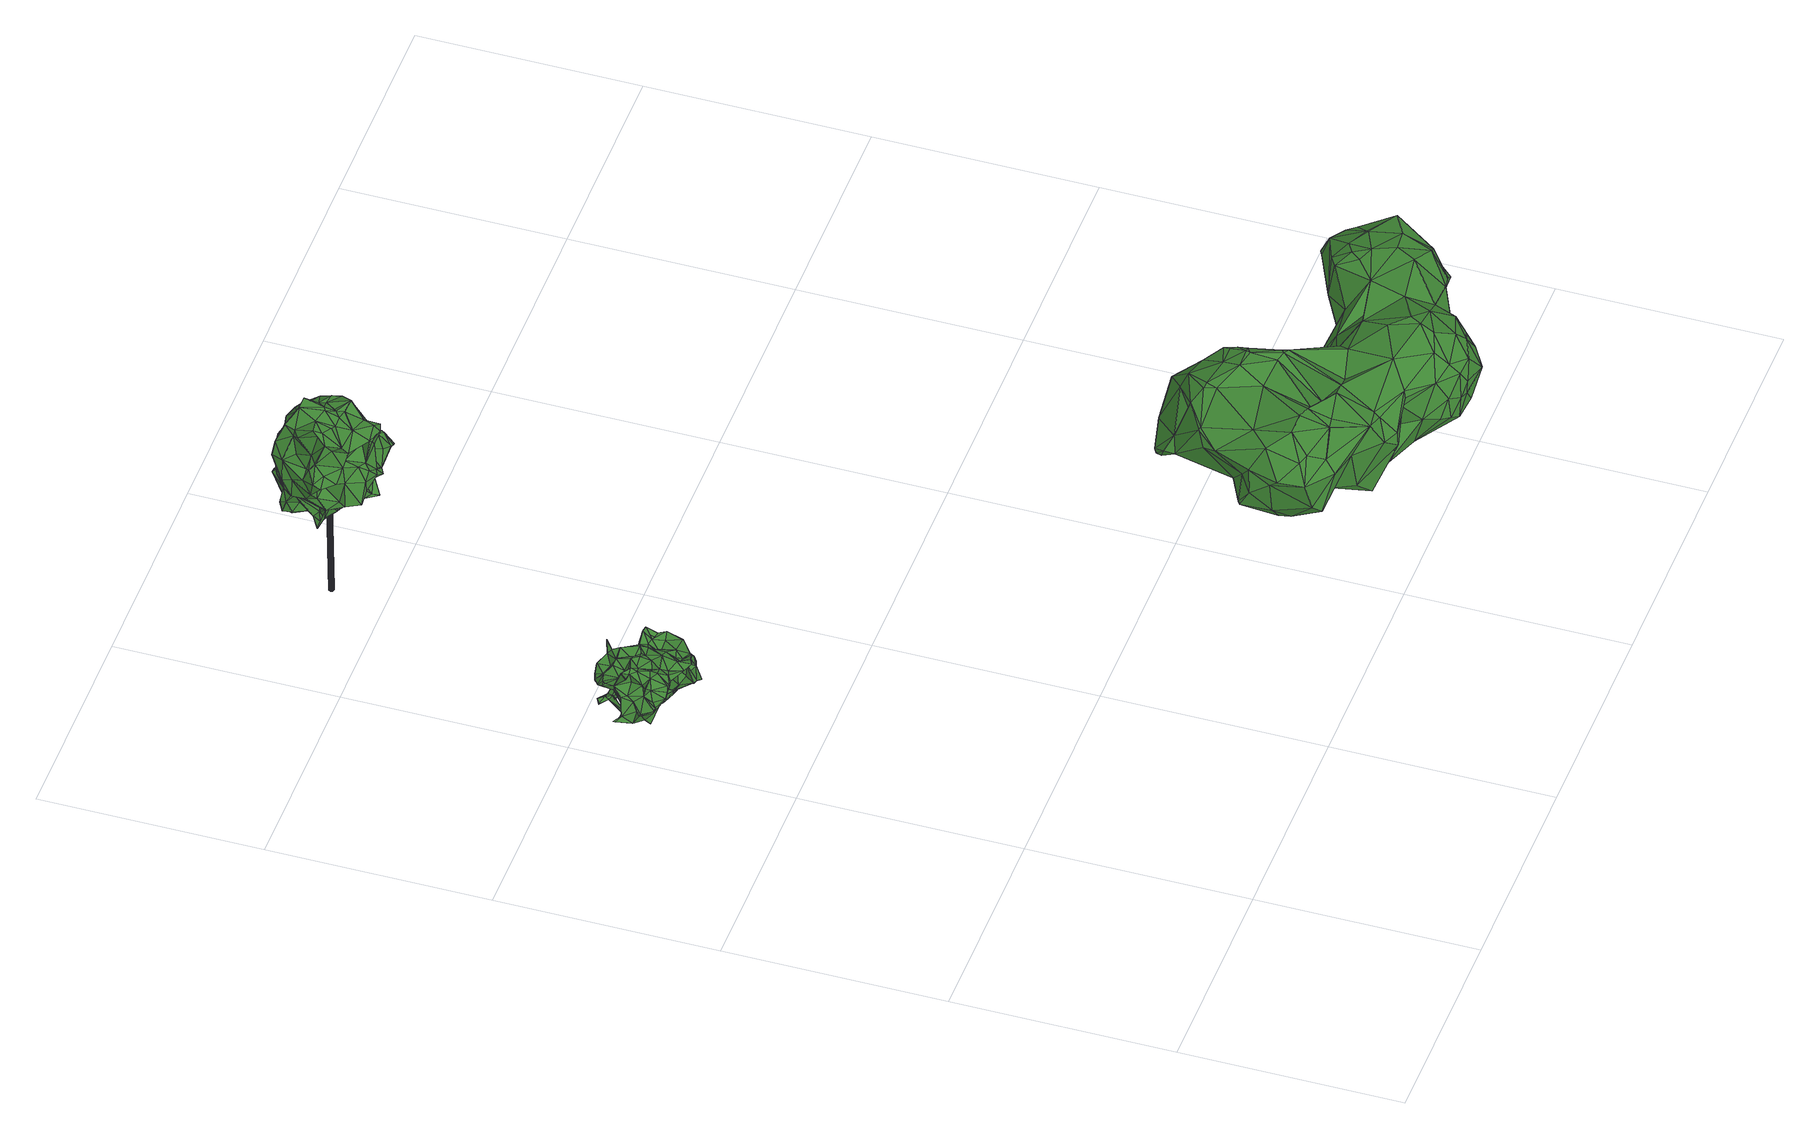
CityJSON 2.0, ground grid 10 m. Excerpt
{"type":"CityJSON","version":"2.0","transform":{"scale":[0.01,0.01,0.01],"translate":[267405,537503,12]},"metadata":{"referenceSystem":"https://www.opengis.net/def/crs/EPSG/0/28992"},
"CityObjects":{
"tree1":{"type":"SolitaryVegetationObject","attributes":{"gtid":656,"crown_width_m":4.32,"crown_median_z":15.31,"crown_r50_m":0.218,"crown_porosity":0.936,"trunk_H_m":2.18,"trunk_DBH_m":0.0862,"trunk_radius_m":0.0431,"trunk_base_height_m":13.13,"original_gtid":"658"},"geometry":[{"type":"Solid","lod":"3","boundaries":[[[[0,1,2]],[[3,4,5]],[[6,7,8]],[[9,10,11]],[[12,13,14]],[[15,13,12]],[[16,17,18]],[[19,20,21]],[[6,8,22]],[[23,24,25]],[[26,24,23]],[[27,28,29]],[[30,31,32]],[[33,31,30]],[[34,35,36]],[[37,38,39]],[[40,41,42]],[[14,43,44]],[[14,44,45]],[[46,47,48]],[[31,33,49]],[[20,50,21]],[[51,52,53]],[[54,55,32]],[[25,56,57]],[[58,59,60]],[[58,60,61]],[[62,63,64]],[[63,65,64]],[[66,67,68]],[[69,11,70]],[[27,6,22]],[[71,72,73]],[[74,75,76]],[[48,77,78]],[[79,20,19]],[[48,47,80]],[[81,82,83]],[[62,64,57]],[[77,80,84]],[[85,86,87]],[[88,89,90]],[[42,91,92]],[[93,94,95]],[[1,96,97]],[[98,48,99]],[[33,100,101]],[[102,103,104]],[[8,7,39]],[[105,106,107]],[[108,106,105]],[[109,79,110]],[[109,110,111]],[[40,112,41]],[[113,114,94]],[[113,115,114]],[[100,116,117]],[[118,119,120]],[[77,84,121]],[[121,84,122]],[[123,27,29]],[[123,6,27]],[[108,124,125]],[[12,126,127]],[[128,99,48]],[[129,130,15]],[[20,79,131]],[[20,131,50]],[[132,133,66]],[[134,135,136]],[[137,92,138]],[[139,140,141]],[[142,141,140]],[[112,143,67]],[[144,145,88]],[[146,147,148]],[[84,149,122]],[[150,3,151]],[[122,152,121]],[[128,153,154]],[[155,156,95]],[[111,19,157]],[[158,159,160]],[[161,162,163]],[[164,165,166]],[[167,28,109]],[[168,169,170]],[[170,169,171]],[[42,172,40]],[[92,172,42]],[[59,112,67]],[[111,173,174]],[[175,141,142]],[[175,142,125]],[[176,86,177]],[[176,152,86]],[[125,140,158]],[[128,78,121]],[[178,179,180]],[[107,181,182]],[[139,158,140]],[[182,183,107]],[[31,49,174]],[[184,104,185]],[[52,15,186]],[[187,188,159]],[[189,147,146]],[[115,190,191]],[[86,152,192]],[[193,194,87]],[[149,84,80]],[[195,178,180]],[[37,177,85]],[[196,135,197]],[[196,198,135]],[[191,199,115]],[[16,18,200]],[[16,200,30]],[[201,97,96]],[[17,202,203]],[[8,204,205]],[[6,123,7]],[[10,70,11]],[[195,206,207]],[[112,208,143]],[[103,209,1]],[[210,104,56]],[[121,78,77]],[[0,104,1]],[[211,105,50]],[[144,212,143]],[[181,107,106]],[[42,83,91]],[[213,91,83]],[[139,141,175]],[[88,202,214]],[[196,165,215]],[[114,199,71]],[[71,73,114]],[[216,217,189]],[[167,128,152]],[[121,152,128]],[[156,51,218]],[[69,218,51]],[[98,219,220]],[[100,117,98]],[[176,177,152]],[[127,64,221]],[[55,16,32]],[[37,204,38]],[[222,187,223]],[[108,125,160]],[[198,215,224]],[[225,127,221]],[[65,63,221]],[[201,226,97]],[[85,194,204]],[[133,59,67]],[[133,67,66]],[[196,227,165]],[[228,229,230]],[[228,184,229]],[[135,108,197]],[[213,218,69]],[[231,232,233]],[[0,185,104]],[[234,212,144]],[[93,113,94]],[[220,101,98]],[[100,98,101]],[[71,191,162]],[[235,236,227]],[[235,227,237]],[[30,32,16]],[[45,23,57]],[[12,238,186]],[[30,239,33]],[[100,33,239]],[[54,179,55]],[[178,55,179]],[[214,202,178]],[[171,240,236]],[[10,185,0]],[[132,75,74]],[[241,242,25]],[[193,242,241]],[[92,243,138]],[[27,22,28]],[[105,197,108]],[[116,244,5]],[[186,228,230]],[[10,245,70]],[[1,97,2]],[[92,91,243]],[[88,214,89]],[[69,150,213]],[[221,64,65]],[[58,82,81]],[[213,243,91]],[[127,126,64]],[[132,66,75]],[[149,96,1]],[[68,76,75]],[[68,75,66]],[[160,125,158]],[[246,247,222]],[[119,247,246]],[[119,246,222]],[[95,248,155]],[[201,96,249]],[[155,248,52]],[[17,250,202]],[[251,188,187]],[[251,187,222]],[[252,253,161]],[[254,68,34]],[[122,209,255]],[[256,251,222]],[[114,240,257]],[[73,240,114]],[[258,111,157]],[[135,259,136]],[[148,82,146]],[[148,260,82]],[[261,260,148]],[[118,120,262]],[[263,230,229]],[[62,264,63]],[[62,221,264]],[[221,63,264]],[[208,265,143]],[[266,239,200]],[[266,200,18]],[[192,122,255]],[[45,44,23]],[[168,170,241]],[[192,152,122]],[[69,53,11]],[[156,155,51]],[[123,267,7]],[[177,7,267]],[[36,164,253]],[[22,268,269]],[[8,268,22]],[[205,268,8]],[[270,271,272]],[[163,162,191]],[[273,135,198]],[[274,275,247]],[[276,245,226]],[[255,209,103]],[[8,38,204]],[[268,277,269]],[[107,183,258]],[[104,103,1]],[[168,241,278]],[[279,195,90]],[[263,280,230]],[[281,223,139]],[[281,139,135]],[[178,89,214]],[[29,267,123]],[[282,265,208]],[[46,48,117]],[[283,284,276]],[[205,269,277]],[[45,233,126]],[[268,205,277]],[[237,227,196]],[[115,199,114]],[[181,54,182]],[[74,61,132]],[[133,132,61]],[[7,177,39]],[[62,225,221]],[[62,57,225]],[[280,186,230]],[[256,180,251]],[[273,119,135]],[[126,12,45]],[[5,47,46]],[[156,93,95]],[[282,285,265]],[[39,38,8]],[[203,286,17]],[[271,17,286]],[[158,139,223]],[[152,177,167]],[[184,56,104]],[[21,157,19]],[[12,186,15]],[[79,19,110]],[[161,253,164]],[[48,80,77]],[[1,209,149]],[[58,146,82]],[[278,24,287]],[[166,162,164]],[[68,254,252]],[[137,172,92]],[[100,239,116]],[[183,173,111]],[[147,217,93]],[[179,188,251]],[[231,233,288]],[[196,197,289]],[[240,73,236]],[[177,37,39]],[[36,253,252]],[[213,261,218]],[[273,290,119]],[[274,119,290]],[[135,118,262]],[[200,239,30]],[[291,113,93]],[[166,165,72]],[[257,292,114]],[[220,219,293]],[[102,210,193]],[[205,204,232]],[[144,143,145]],[[203,282,208]],[[285,88,145]],[[111,110,19]],[[198,196,215]],[[252,161,68]],[[68,161,76]],[[51,53,69]],[[28,267,29]],[[109,153,167]],[[128,167,153]],[[276,226,283]],[[226,4,283]],[[12,127,238]],[[130,287,15]],[[51,155,52]],[[129,52,248]],[[275,206,294]],[[116,295,244]],[[266,295,116]],[[296,297,61]],[[190,297,296]],[[4,150,70]],[[4,3,150]],[[128,154,101]],[[156,147,93]],[[218,147,156]],[[247,119,274]],[[144,195,234]],[[112,40,298]],[[112,59,41]],[[229,185,9]],[[25,210,56]],[[160,106,108]],[[288,233,57]],[[225,228,127]],[[224,207,198]],[[171,257,240]],[[299,300,137]],[[193,241,194]],[[208,300,299]],[[286,208,299]],[[36,35,301]],[[95,292,248]],[[129,248,292]],[[224,301,207]],[[61,302,216]],[[303,234,195]],[[254,34,36]],[[254,36,252]],[[101,293,128]],[[274,273,275]],[[224,164,36]],[[224,215,164]],[[137,300,298]],[[300,112,298]],[[154,49,101]],[[101,49,33]],[[83,42,81]],[[41,81,42]],[[137,298,172]],[[164,162,161]],[[25,57,23]],[[251,180,179]],[[149,209,122]],[[25,242,210]],[[166,72,71]],[[130,169,287]],[[129,292,130]],[[90,89,279]],[[279,89,178]],[[257,304,292]],[[130,292,304]],[[147,305,148]],[[261,148,305]],[[261,305,147]],[[129,15,52]],[[128,48,78]],[[9,11,280]],[[278,25,24]],[[111,174,49]],[[255,103,102]],[[15,26,13]],[[218,261,147]],[[256,306,294]],[[202,88,285]],[[202,285,203]],[[247,306,222]],[[178,195,279]],[[189,217,147]],[[205,231,269]],[[106,159,188]],[[127,228,238]],[[236,118,307]],[[43,307,118]],[[17,16,250]],[[150,69,70]],[[308,18,17]],[[276,284,4]],[[283,4,284]],[[309,310,311]],[[310,312,211]],[[281,262,223]],[[135,262,281]],[[61,291,302]],[[291,297,113]],[[288,43,231]],[[14,45,12]],[[151,308,271]],[[17,271,308]],[[222,306,256]],[[286,272,271]],[[294,306,247]],[[88,90,144]],[[198,207,273]],[[195,144,90]],[[67,212,313]],[[143,212,67]],[[274,290,273]],[[186,238,228]],[[76,296,74]],[[314,244,315]],[[314,315,3]],[[61,74,296]],[[316,190,296]],[[316,296,76]],[[16,55,250]],[[168,278,169]],[[195,294,206]],[[278,317,318]],[[287,317,278]],[[226,5,4]],[[22,269,319]],[[0,2,245]],[[0,245,10]],[[43,320,44]],[[43,288,320]],[[320,194,44]],[[170,23,44]],[[170,44,241]],[[308,295,18]],[[52,280,53]],[[34,195,207]],[[303,195,34]],[[85,87,194]],[[109,321,79]],[[28,321,109]],[[36,301,224]],[[207,301,35]],[[11,53,280]],[[294,247,275]],[[303,322,313]],[[275,273,207]],[[128,293,219]],[[35,34,207]],[[145,265,285]],[[143,265,145]],[[228,225,56]],[[228,56,184]],[[191,71,199]],[[23,13,26]],[[170,13,23]],[[170,171,13]],[[126,233,232]],[[256,294,180]],[[37,85,204]],[[95,94,292]],[[173,31,174]],[[270,272,138]],[[93,302,291]],[[216,302,93]],[[243,270,138]],[[151,271,270]],[[299,272,286]],[[151,270,150]],[[150,270,213]],[[243,213,270]],[[171,169,257]],[[286,203,208]],[[58,216,189]],[[58,61,216]],[[41,59,58]],[[28,167,267]],[[177,267,167]],[[40,172,298]],[[299,137,272]],[[137,138,272]],[[204,57,64]],[[204,288,57]],[[130,304,169]],[[257,169,304]],[[116,5,46]],[[46,117,116]],[[80,47,249]],[[21,107,157]],[[107,258,157]],[[25,278,241]],[[160,159,106]],[[323,235,135]],[[118,135,235]],[[173,183,31]],[[190,163,191]],[[190,161,163]],[[316,161,190]],[[266,116,239]],[[275,207,206]],[[215,165,164]],[[300,208,112]],[[81,41,58]],[[80,96,149]],[[313,212,234]],[[320,288,194]],[[96,80,249]],[[194,288,204]],[[115,297,190]],[[241,44,194]],[[79,321,22]],[[223,262,324]],[[70,245,4]],[[4,245,276]],[[86,85,177]],[[57,233,45]],[[22,131,79]],[[50,131,22]],[[325,175,125]],[[326,181,106]],[[154,153,49]],[[303,313,234]],[[114,292,94]],[[153,111,49]],[[153,109,111]],[[142,140,125]],[[229,184,185]],[[216,93,217]],[[192,87,86]],[[255,87,192]],[[102,87,255]],[[193,87,102]],[[249,47,5]],[[269,231,136]],[[287,24,15]],[[26,15,24]],[[134,136,311]],[[113,297,115]],[[98,117,48]],[[31,183,327]],[[210,242,193]],[[71,162,166]],[[101,220,293]],[[236,307,171]],[[325,125,124]],[[3,5,314]],[[76,161,316]],[[186,280,52]],[[323,119,118]],[[323,135,119]],[[43,136,231]],[[175,269,136]],[[175,311,269]],[[311,136,289]],[[311,289,309]],[[289,136,43]],[[210,102,104]],[[43,235,289]],[[43,118,235]],[[236,235,323]],[[236,323,118]],[[244,314,5]],[[10,9,185]],[[226,201,5]],[[249,5,201]],[[245,2,97]],[[245,97,226]],[[61,60,133]],[[59,133,60]],[[178,328,55]],[[250,55,328]],[[250,328,178]],[[324,262,329]],[[169,330,287]],[[278,330,169]],[[278,318,330]],[[83,82,260]],[[213,260,261]],[[83,260,213]],[[262,120,119]],[[187,159,223]],[[158,223,159]],[[258,183,111]],[[330,317,287]],[[330,318,317]],[[135,124,108]],[[134,124,135]],[[134,311,124]],[[28,22,321]],[[119,329,262]],[[324,329,223]],[[119,222,329]],[[223,329,222]],[[61,297,291]],[[285,282,203]],[[295,308,331]],[[151,331,308]],[[22,319,50]],[[263,229,9]],[[31,327,32]],[[183,182,327]],[[21,332,107]],[[105,107,332]],[[263,9,280]],[[237,196,289]],[[289,235,237]],[[289,312,309]],[[310,309,312]],[[197,312,289]],[[146,333,189]],[[58,333,146]],[[58,189,333]],[[32,327,54]],[[182,54,327]],[[54,181,334]],[[326,334,181]],[[57,56,225]],[[139,259,135]],[[139,175,259]],[[151,315,244]],[[151,3,315]],[[136,259,175]],[[195,180,294]],[[325,124,311]],[[64,126,232]],[[325,311,175]],[[50,105,332]],[[50,332,21]],[[231,205,232]],[[178,202,250]],[[219,99,128]],[[98,99,219]],[[311,319,269]],[[311,310,319]],[[310,211,319]],[[50,319,211]],[[72,165,227]],[[73,72,227]],[[73,227,236]],[[105,312,197]],[[211,312,105]],[[179,326,188]],[[106,188,326]],[[67,335,68]],[[67,313,335]],[[322,68,335]],[[322,335,313]],[[34,322,303]],[[68,322,34]],[[179,54,334]],[[326,179,334]],[[64,232,204]],[[18,295,266]],[[171,307,13]],[[13,307,14]],[[43,14,307]],[[244,331,151]],[[295,331,244]],[[336,337,338]],[[336,338,339]],[[339,338,340]],[[339,340,341]],[[338,337,342]],[[338,342,340]],[[340,342,343]],[[340,343,341]],[[342,337,344]],[[342,344,343]],[[343,344,345]],[[343,345,341]],[[344,337,346]],[[344,346,345]],[[345,346,347]],[[345,347,341]],[[346,337,348]],[[346,348,347]],[[347,348,349]],[[347,349,341]],[[348,337,350]],[[348,350,349]],[[349,350,351]],[[349,351,341]],[[350,337,352]],[[350,352,351]],[[351,352,353]],[[351,353,341]],[[352,337,354]],[[352,354,353]],[[353,354,355]],[[353,355,341]],[[354,337,356]],[[354,356,355]],[[355,356,357]],[[355,357,341]],[[356,337,358]],[[356,358,357]],[[357,358,359]],[[357,359,341]],[[358,337,360]],[[358,360,359]],[[359,360,361]],[[359,361,341]],[[360,337,362]],[[360,362,361]],[[361,362,363]],[[361,363,341]],[[362,337,364]],[[362,364,363]],[[363,364,365]],[[363,365,341]],[[364,337,366]],[[364,366,365]],[[365,366,367]],[[365,367,341]],[[366,337,368]],[[366,368,367]],[[367,368,369]],[[367,369,341]],[[368,337,370]],[[368,370,369]],[[369,370,371]],[[369,371,341]],[[370,337,372]],[[370,372,371]],[[371,372,373]],[[371,373,341]],[[372,337,374]],[[372,374,373]],[[373,374,375]],[[373,375,341]],[[374,337,376]],[[374,376,375]],[[375,376,377]],[[375,377,341]],[[376,337,378]],[[376,378,377]],[[377,378,379]],[[377,379,341]],[[378,337,380]],[[378,380,379]],[[379,380,381]],[[379,381,341]],[[380,337,382]],[[380,382,381]],[[381,382,383]],[[381,383,341]],[[382,337,384]],[[382,384,383]],[[383,384,385]],[[383,385,341]],[[384,337,336]],[[384,336,385]],[[385,336,339]],[[385,339,341]]]]}]},
"tree2":{"type":"SolitaryVegetationObject","attributes":{"gtid":417,"crown_width_m":4.76,"crown_median_z":20.14,"crown_r50_m":0.266,"crown_porosity":0.922,"trunk_H_m":7.16,"trunk_DBH_m":0.221,"trunk_radius_m":0.11,"trunk_base_height_m":12.98,"original_gtid":"418"},"geometry":[{"type":"Solid","lod":"3","boundaries":[[[[386,387,388]],[[389,390,391]],[[392,393,394]],[[395,396,397]],[[395,398,396]],[[399,400,401]],[[402,403,404]],[[402,404,405]],[[406,407,387]],[[408,409,410]],[[411,412,413]],[[414,415,416]],[[417,416,415]],[[418,419,420]],[[421,422,423]],[[421,424,422]],[[399,425,400]],[[426,425,399]],[[427,428,429]],[[430,431,427]],[[432,431,430]],[[433,434,435]],[[433,435,436]],[[437,438,439]],[[405,440,441]],[[442,443,413]],[[444,413,445]],[[411,446,412]],[[441,447,448]],[[449,450,451]],[[452,453,454]],[[455,453,452]],[[395,397,456]],[[457,458,459]],[[404,460,461]],[[462,463,464]],[[465,444,466]],[[467,448,468]],[[469,470,471]],[[472,470,469]],[[437,439,473]],[[397,474,475]],[[476,477,478]],[[479,480,398]],[[481,482,483]],[[456,397,484]],[[475,484,397]],[[485,486,487]],[[487,486,488]],[[489,456,484]],[[386,490,406]],[[491,492,493]],[[494,464,495]],[[496,497,498]],[[496,498,499]],[[494,452,500]],[[501,502,503]],[[504,505,506]],[[504,506,507]],[[508,509,510]],[[511,512,513]],[[503,514,515]],[[516,517,392]],[[518,519,401]],[[454,500,452]],[[472,520,521]],[[510,520,472]],[[522,523,524]],[[522,524,525]],[[515,526,527]],[[528,529,511]],[[392,508,530]],[[514,531,532]],[[469,532,531]],[[457,533,458]],[[482,434,433]],[[482,433,483]],[[534,535,536]],[[398,435,479]],[[537,538,539]],[[397,396,540]],[[414,541,542]],[[387,496,499]],[[514,532,515]],[[405,404,461]],[[513,512,422]],[[543,544,486]],[[437,473,492]],[[442,409,408]],[[545,546,547]],[[548,538,549]],[[550,475,474]],[[551,416,417]],[[537,549,538]],[[436,435,489]],[[548,421,538]],[[552,553,554]],[[440,447,441]],[[411,413,443]],[[411,443,547]],[[464,555,462]],[[554,556,433]],[[460,404,557]],[[558,559,560]],[[561,562,448]],[[563,564,478]],[[565,403,402]],[[536,566,567]],[[527,526,568]],[[569,568,526]],[[414,416,491]],[[570,414,491]],[[401,400,518]],[[413,444,465]],[[481,571,525]],[[572,496,573]],[[421,423,539]],[[574,400,425]],[[522,571,426]],[[522,525,571]],[[575,558,576]],[[575,576,539]],[[391,560,577]],[[561,578,562]],[[579,580,471]],[[469,530,472]],[[442,408,443]],[[545,443,408]],[[494,500,464]],[[555,581,458]],[[565,557,582]],[[583,518,584]],[[421,548,585]],[[556,586,518]],[[525,587,481]],[[414,542,588]],[[503,502,589]],[[529,543,590]],[[529,590,511]],[[591,592,417]],[[398,395,456]],[[461,460,447]],[[593,594,595]],[[589,407,503]],[[482,481,587]],[[558,512,559]],[[560,559,577]],[[596,444,557]],[[597,554,553]],[[484,553,552]],[[501,503,527]],[[598,599,600]],[[399,600,599]],[[489,435,456]],[[437,492,491]],[[418,490,601]],[[418,517,516]],[[405,461,440]],[[393,601,439]],[[413,465,442]],[[565,602,588]],[[449,603,595]],[[604,603,449]],[[523,394,393]],[[523,605,394]],[[595,606,593]],[[522,607,599]],[[598,522,599]],[[501,585,608]],[[548,608,585]],[[559,512,609]],[[417,592,551]],[[392,517,393]],[[515,527,503]],[[435,610,479]],[[524,438,437]],[[524,523,438]],[[604,390,389]],[[545,547,443]],[[611,612,573]],[[502,613,589]],[[614,590,543]],[[565,402,602]],[[558,575,615]],[[558,615,512]],[[478,477,563]],[[422,424,616]],[[406,490,420]],[[406,420,514]],[[405,448,467]],[[571,483,425]],[[608,555,613]],[[500,555,464]],[[459,612,611]],[[412,445,413]],[[617,468,618]],[[617,618,474]],[[441,448,405]],[[575,619,615]],[[495,464,463]],[[574,425,483]],[[620,449,595]],[[621,475,550]],[[622,496,387]],[[513,568,623]],[[550,430,451]],[[498,497,570]],[[577,389,391]],[[605,509,508]],[[577,559,609]],[[577,609,389]],[[389,609,604]],[[451,391,390]],[[624,622,589]],[[511,579,528]],[[475,621,484]],[[573,625,611]],[[527,424,501]],[[439,601,490]],[[626,439,490]],[[626,388,473]],[[398,456,435]],[[488,521,520]],[[569,526,580]],[[495,549,545]],[[523,509,605]],[[596,557,535]],[[626,473,439]],[[560,391,451]],[[430,427,451]],[[593,584,586]],[[417,415,588]],[[621,550,450]],[[448,447,578]],[[561,448,578]],[[564,627,478]],[[510,472,508]],[[617,540,396]],[[474,540,617]],[[434,592,610]],[[457,625,573]],[[555,500,581]],[[488,544,521]],[[612,459,566]],[[470,521,544]],[[388,626,386]],[[386,626,490]],[[426,571,425]],[[418,531,419]],[[514,419,531]],[[393,439,438]],[[602,402,468]],[[459,458,581]],[[602,468,591]],[[628,387,499]],[[480,629,630]],[[523,393,438]],[[454,453,631]],[[507,632,446]],[[587,633,482]],[[583,519,518]],[[516,392,530]],[[418,420,490]],[[432,446,431]],[[611,625,457]],[[634,633,635]],[[558,560,428]],[[636,615,619]],[[408,410,545]],[[405,467,402]],[[468,402,467]],[[588,542,637]],[[595,597,620]],[[393,517,418]],[[532,469,580]],[[637,535,557]],[[637,557,565]],[[403,565,582]],[[476,549,477]],[[521,470,472]],[[620,450,449]],[[512,615,636]],[[546,411,547]],[[495,545,410]],[[495,410,494]],[[440,461,447]],[[483,571,481]],[[442,465,409]],[[492,473,388]],[[494,410,452]],[[452,410,455]],[[409,455,410]],[[591,480,592]],[[608,548,463]],[[608,463,462]],[[462,555,608]],[[447,460,412]],[[400,574,556]],[[518,400,556]],[[430,550,432]],[[562,432,550]],[[562,550,474]],[[523,522,509]],[[598,510,509]],[[522,426,607]],[[511,513,579]],[[471,580,469]],[[570,541,414]],[[387,386,406]],[[635,638,524]],[[393,418,601]],[[597,553,620]],[[535,567,639]],[[640,533,641]],[[485,519,583]],[[546,446,411]],[[412,460,445]],[[451,390,604]],[[588,415,414]],[[539,538,421]],[[573,642,641]],[[624,642,573]],[[637,565,588]],[[643,533,644]],[[499,570,628]],[[499,498,570]],[[513,422,568]],[[645,606,511]],[[646,427,429]],[[624,573,622]],[[622,573,496]],[[512,511,606]],[[610,630,629]],[[480,630,592]],[[610,592,630]],[[465,455,409]],[[539,576,563]],[[612,566,647]],[[535,647,536]],[[566,536,647]],[[433,556,574]],[[433,574,483]],[[549,476,545]],[[545,476,546]],[[479,610,480]],[[549,495,463]],[[549,463,548]],[[645,590,606]],[[614,606,590]],[[471,528,579]],[[422,616,568]],[[525,524,638]],[[648,476,627]],[[431,564,427]],[[632,431,446]],[[632,564,431]],[[458,589,613]],[[445,557,444]],[[497,541,570]],[[591,468,617]],[[480,591,617]],[[635,633,638]],[[480,396,398]],[[458,613,555]],[[480,617,396]],[[525,638,633]],[[471,470,528]],[[491,634,437]],[[491,416,634]],[[551,634,416]],[[447,412,649]],[[647,572,573]],[[647,573,612]],[[598,509,522]],[[501,613,502]],[[608,613,501]],[[512,636,422]],[[623,568,580]],[[632,627,564]],[[505,627,632]],[[593,586,594]],[[486,544,488]],[[554,594,556]],[[584,518,586]],[[587,525,633]],[[554,595,594]],[[554,436,552]],[[433,436,554]],[[541,572,650]],[[552,436,484]],[[484,436,489]],[[594,586,556]],[[607,426,399]],[[459,567,566]],[[605,508,394]],[[457,459,611]],[[640,642,624]],[[649,432,578]],[[649,578,447]],[[562,578,432]],[[446,432,649]],[[446,649,412]],[[424,585,501]],[[515,532,526]],[[435,434,610]],[[516,531,418]],[[394,508,392]],[[588,602,651]],[[596,535,444]],[[550,451,450]],[[589,458,624]],[[646,429,428]],[[609,512,603]],[[512,606,603]],[[421,585,424]],[[397,540,474]],[[451,427,652]],[[606,595,603]],[[609,603,604]],[[454,466,639]],[[535,466,444]],[[639,466,535]],[[505,446,546]],[[478,627,476]],[[648,627,653]],[[434,482,592]],[[653,627,505]],[[653,505,546]],[[530,469,531]],[[530,531,516]],[[579,623,580]],[[472,530,508]],[[446,505,504]],[[446,504,507]],[[514,420,419]],[[514,407,406]],[[503,407,514]],[[513,623,579]],[[387,407,622]],[[589,622,407]],[[510,598,600]],[[510,600,520]],[[568,616,527]],[[597,595,554]],[[529,544,543]],[[470,544,528]],[[654,533,643]],[[458,533,654]],[[588,651,417]],[[537,477,549]],[[423,575,539]],[[573,641,457]],[[455,465,631]],[[455,631,453]],[[454,631,466]],[[460,557,445]],[[527,616,424]],[[459,581,454]],[[451,428,560]],[[451,646,428]],[[449,451,604]],[[541,497,572]],[[496,572,497]],[[558,428,563]],[[500,454,581]],[[645,511,590]],[[606,614,593]],[[584,614,583]],[[486,614,543]],[[485,614,486]],[[593,614,584]],[[485,583,614]],[[528,544,529]],[[487,401,519]],[[485,487,519]],[[648,653,546]],[[655,656,600]],[[643,644,640]],[[654,643,640]],[[654,640,458]],[[458,640,624]],[[534,567,535]],[[403,557,404]],[[457,641,533]],[[403,582,557]],[[640,644,533]],[[563,576,558]],[[541,650,542]],[[417,651,591]],[[572,647,650]],[[648,546,476]],[[634,551,633]],[[564,428,427]],[[575,657,619]],[[563,428,564]],[[422,657,423]],[[423,657,575]],[[437,635,524]],[[634,635,437]],[[580,526,532]],[[388,628,493]],[[570,493,628]],[[491,493,570]],[[451,652,646]],[[427,646,652]],[[480,610,629]],[[487,656,401]],[[399,401,656]],[[655,399,656]],[[600,656,520]],[[488,520,656]],[[636,657,422]],[[636,619,657]],[[607,399,599]],[[488,656,487]],[[591,651,602]],[[647,535,650]],[[637,650,535]],[[542,650,637]],[[539,563,477]],[[539,477,537]],[[621,553,484]],[[450,553,621]],[[450,620,553]],[[388,387,628]],[[466,631,465]],[[507,506,632]],[[505,632,506]],[[640,641,642]],[[655,600,399]],[[569,580,568]],[[474,618,562]],[[448,562,618]],[[448,618,468]],[[592,633,551]],[[592,482,633]],[[388,493,492]],[[534,536,567]],[[454,567,459]],[[639,567,454]],[[658,659,660]],[[658,660,661]],[[661,660,662]],[[661,662,663]],[[660,659,664]],[[660,664,662]],[[662,664,665]],[[662,665,663]],[[664,659,666]],[[664,666,665]],[[665,666,667]],[[665,667,663]],[[666,659,668]],[[666,668,667]],[[667,668,669]],[[667,669,663]],[[668,659,670]],[[668,670,669]],[[669,670,671]],[[669,671,663]],[[670,659,672]],[[670,672,671]],[[671,672,673]],[[671,673,663]],[[672,659,674]],[[672,674,673]],[[673,674,675]],[[673,675,663]],[[674,659,676]],[[674,676,675]],[[675,676,677]],[[675,677,663]],[[676,659,678]],[[676,678,677]],[[677,678,679]],[[677,679,663]],[[678,659,680]],[[678,680,679]],[[679,680,681]],[[679,681,663]],[[680,659,682]],[[680,682,681]],[[681,682,683]],[[681,683,663]],[[682,659,684]],[[682,684,683]],[[683,684,685]],[[683,685,663]],[[684,659,686]],[[684,686,685]],[[685,686,687]],[[685,687,663]],[[686,659,688]],[[686,688,687]],[[687,688,689]],[[687,689,663]],[[688,659,690]],[[688,690,689]],[[689,690,691]],[[689,691,663]],[[690,659,692]],[[690,692,691]],[[691,692,693]],[[691,693,663]],[[692,659,694]],[[692,694,693]],[[693,694,695]],[[693,695,663]],[[694,659,696]],[[694,696,695]],[[695,696,697]],[[695,697,663]],[[696,659,698]],[[696,698,697]],[[697,698,699]],[[697,699,663]],[[698,659,700]],[[698,700,699]],[[699,700,701]],[[699,701,663]],[[700,659,702]],[[700,702,701]],[[701,702,703]],[[701,703,663]],[[702,659,704]],[[702,704,703]],[[703,704,705]],[[703,705,663]],[[704,659,706]],[[704,706,705]],[[705,706,707]],[[705,707,663]],[[706,659,658]],[[706,658,707]],[[707,658,661]],[[707,661,663]]]]}]},
"tree3":{"type":"SolitaryVegetationObject","attributes":{"gtid":521,"crown_width_m":13.23,"crown_median_z":16.48,"crown_r50_m":0.29,"crown_porosity":0.889,"trunk_H_m":3.38,"trunk_DBH_m":0.402,"trunk_radius_m":0.201,"trunk_base_height_m":13.1,"original_gtid":"523"},"geometry":[{"type":"Solid","lod":"3","boundaries":[[[[708,709,710]],[[711,712,713]],[[711,713,714]],[[715,716,717]],[[718,719,720]],[[721,722,723]],[[724,721,723]],[[725,726,727]],[[728,729,730]],[[731,732,733]],[[734,735,736]],[[737,738,739]],[[731,740,732]],[[741,742,743]],[[744,745,746]],[[747,748,749]],[[750,751,744]],[[752,753,754]],[[739,755,737]],[[756,757,758]],[[737,759,738]],[[737,760,759]],[[761,762,763]],[[764,765,766]],[[767,768,769]],[[770,727,771]],[[772,773,774]],[[775,773,772]],[[776,777,756]],[[778,717,779]],[[780,781,761]],[[782,783,784]],[[785,786,787]],[[752,788,753]],[[770,789,715]],[[739,738,790]],[[791,792,793]],[[794,795,785]],[[796,780,797]],[[798,766,765]],[[799,749,800]],[[799,800,723]],[[801,802,793]],[[803,804,805]],[[806,780,807]],[[808,728,809]],[[739,728,808]],[[739,729,728]],[[810,811,812]],[[813,807,814]],[[815,747,816]],[[799,805,747]],[[817,818,819]],[[819,714,817]],[[738,759,820]],[[747,749,799]],[[821,822,823]],[[824,823,822]],[[825,826,743]],[[827,828,765]],[[764,827,765]],[[829,830,831]],[[832,833,735]],[[816,747,805]],[[804,816,805]],[[834,835,836]],[[837,838,791]],[[839,840,712]],[[841,842,843]],[[750,831,787]],[[844,716,820]],[[770,845,727]],[[846,847,743]],[[848,724,723]],[[848,723,849]],[[718,850,851]],[[820,759,779]],[[808,755,739]],[[728,730,809]],[[835,720,852]],[[834,826,825]],[[797,780,806]],[[853,854,855]],[[817,708,856]],[[857,832,858]],[[817,709,708]],[[859,840,860]],[[770,840,859]],[[849,763,861]],[[748,815,752]],[[759,760,779]],[[862,863,847]],[[864,754,788]],[[754,753,788]],[[809,755,808]],[[815,816,865]],[[730,729,801]],[[730,801,792]],[[866,867,855]],[[865,816,868]],[[804,868,816]],[[717,845,715]],[[770,715,845]],[[774,869,711]],[[846,812,862]],[[750,786,751]],[[751,786,718]],[[788,752,870]],[[871,872,873]],[[718,786,719]],[[874,795,794]],[[734,822,821]],[[782,875,756]],[[784,875,782]],[[760,876,778]],[[861,724,848]],[[849,861,848]],[[797,774,796]],[[877,874,794]],[[877,794,787]],[[870,752,815]],[[863,850,878]],[[785,719,786]],[[879,880,858]],[[881,882,880]],[[879,881,880]],[[882,745,744]],[[754,748,752]],[[854,836,883]],[[748,747,815]],[[878,884,863]],[[815,865,870]],[[835,885,886]],[[769,887,767]],[[888,874,877]],[[741,889,742]],[[741,890,889]],[[756,721,776]],[[870,865,891]],[[871,735,833]],[[795,874,883]],[[766,892,764]],[[845,717,778]],[[893,803,894]],[[853,895,854]],[[896,897,841]],[[768,898,899]],[[900,892,813]],[[766,813,892]],[[901,902,903]],[[809,760,755]],[[739,790,828]],[[868,891,865]],[[904,813,849]],[[739,828,729]],[[736,873,822]],[[832,905,858]],[[844,779,717]],[[906,770,771]],[[860,840,839]],[[821,879,905]],[[858,905,879]],[[799,722,805]],[[809,876,760]],[[802,827,764]],[[870,710,788]],[[737,755,760]],[[870,891,899]],[[839,711,907]],[[905,734,821]],[[718,851,751]],[[727,845,876]],[[845,778,876]],[[789,820,716]],[[825,885,835]],[[825,835,834]],[[905,735,734]],[[905,832,735]],[[844,717,716]],[[742,908,743]],[[857,810,832]],[[782,824,783]],[[767,898,768]],[[778,779,760]],[[820,779,844]],[[768,899,891]],[[909,763,762]],[[837,910,771]],[[906,771,910]],[[896,872,897]],[[833,810,911]],[[858,912,857]],[[724,776,721]],[[827,729,828]],[[819,818,913]],[[828,798,765]],[[881,745,882]],[[886,884,878]],[[914,803,805]],[[710,709,788]],[[915,866,855]],[[898,767,916]],[[898,916,856]],[[870,899,710]],[[710,899,708]],[[783,824,841]],[[775,889,773]],[[804,769,868]],[[887,769,804]],[[828,790,798]],[[708,898,856]],[[899,898,708]],[[900,813,904]],[[892,900,917]],[[900,800,917]],[[758,879,821]],[[881,879,758]],[[881,758,757]],[[768,891,868]],[[869,806,860]],[[869,797,806]],[[896,841,822]],[[886,863,884]],[[817,918,709]],[[886,885,863]],[[719,785,795]],[[740,919,732]],[[791,920,837]],[[762,781,921]],[[829,777,776]],[[830,829,776]],[[738,820,922]],[[903,902,922]],[[903,922,820]],[[871,736,735]],[[922,798,790]],[[922,902,798]],[[738,922,790]],[[832,810,833]],[[917,923,892]],[[838,727,726]],[[858,880,912]],[[787,786,750]],[[754,923,917]],[[924,842,772]],[[787,794,785]],[[749,917,800]],[[748,917,749]],[[751,925,926]],[[745,927,746]],[[928,929,767]],[[746,750,744]],[[881,757,927]],[[745,881,927]],[[841,843,783]],[[740,731,930]],[[930,731,855]],[[784,931,722]],[[805,722,931]],[[833,911,871]],[[932,871,911]],[[933,711,913]],[[932,872,871]],[[750,746,934]],[[787,831,877]],[[888,733,732]],[[874,919,740]],[[800,904,723]],[[900,904,800]],[[709,864,788]],[[909,762,921]],[[723,904,849]],[[781,866,921]],[[849,813,935]],[[723,722,799]],[[907,711,869]],[[824,782,823]],[[836,895,834]],[[868,769,768]],[[925,812,811]],[[912,926,925]],[[934,829,831]],[[901,936,902]],[[826,867,937]],[[744,926,882]],[[882,926,880]],[[762,761,781]],[[796,781,780]],[[876,809,725]],[[938,939,940]],[[903,789,901]],[[893,843,928]],[[893,928,767]],[[766,936,901]],[[876,725,727]],[[780,761,814]],[[807,780,814]],[[921,731,733]],[[897,872,932]],[[789,716,715]],[[775,842,897]],[[814,761,935]],[[789,903,820]],[[871,873,736]],[[754,917,748]],[[743,847,825]],[[878,720,886]],[[742,775,932]],[[916,818,856]],[[893,767,803]],[[855,854,930]],[[864,918,941]],[[941,754,864]],[[802,801,827]],[[729,827,801]],[[813,814,935]],[[824,822,841]],[[772,774,933]],[[896,822,872]],[[817,856,818]],[[819,913,711]],[[775,742,889]],[[837,920,910]],[[918,910,920]],[[730,725,809]],[[838,726,791]],[[725,791,726]],[[942,813,766]],[[942,766,807]],[[942,807,813]],[[892,923,764]],[[837,771,838]],[[727,838,771]],[[887,803,767]],[[921,943,909]],[[921,733,943]],[[861,940,724]],[[939,724,940]],[[709,918,864]],[[810,857,811]],[[731,915,855]],[[730,792,725]],[[791,725,792]],[[934,831,750]],[[933,944,772]],[[893,894,783]],[[907,869,839]],[[817,910,918]],[[736,822,734]],[[915,921,866]],[[920,791,793]],[[843,893,783]],[[932,911,742]],[[756,823,782]],[[758,823,756]],[[890,773,889]],[[796,773,890]],[[775,897,932]],[[796,774,773]],[[804,803,887]],[[721,875,722]],[[895,853,826]],[[867,826,853]],[[906,714,713]],[[850,812,851]],[[836,854,895]],[[867,853,855]],[[895,826,834]],[[789,945,901]],[[863,862,850]],[[812,850,862]],[[721,756,875]],[[719,795,852]],[[743,937,741]],[[783,914,784]],[[741,937,866]],[[711,714,819]],[[836,795,883]],[[835,852,836]],[[894,914,783]],[[803,914,894]],[[836,852,795]],[[714,910,817]],[[906,910,714]],[[802,764,923]],[[920,941,918]],[[933,774,711]],[[825,847,885]],[[862,847,846]],[[863,885,847]],[[767,929,916]],[[722,875,784]],[[911,908,742]],[[911,810,908]],[[797,869,774]],[[941,923,754]],[[802,923,941]],[[770,713,840]],[[741,781,890]],[[796,890,781]],[[839,869,860]],[[806,859,860]],[[711,839,712]],[[944,946,924]],[[859,789,770]],[[741,866,781]],[[850,718,720]],[[850,720,878]],[[877,831,938]],[[915,731,921]],[[743,826,937]],[[939,776,724]],[[846,908,812]],[[743,908,846]],[[812,908,810]],[[751,926,744]],[[880,926,912]],[[939,830,776]],[[902,936,798]],[[920,793,941]],[[941,793,802]],[[821,823,758]],[[822,873,872]],[[772,842,775]],[[897,842,841]],[[901,945,766]],[[807,766,945]],[[806,945,859]],[[807,945,806]],[[712,840,713]],[[789,859,945]],[[914,931,784]],[[914,805,931]],[[798,936,766]],[[933,913,944]],[[818,944,913]],[[792,801,793]],[[777,947,756]],[[948,757,756]],[[925,851,812]],[[925,751,851]],[[912,925,811]],[[912,811,857]],[[927,947,746]],[[934,947,829]],[[777,829,947]],[[757,947,927]],[[948,947,757]],[[934,746,947]],[[948,756,947]],[[935,763,849]],[[761,763,935]],[[943,763,909]],[[861,763,943]],[[866,937,867]],[[906,713,770]],[[818,916,946]],[[818,946,944]],[[852,949,719]],[[720,719,949]],[[720,949,852]],[[944,924,772]],[[938,830,939]],[[938,831,830]],[[886,720,835]],[[940,861,943]],[[877,950,888]],[[940,943,950]],[[938,940,950]],[[943,733,950]],[[888,950,733]],[[938,950,877]],[[924,928,842]],[[843,842,928]],[[930,854,883]],[[930,883,740]],[[740,883,874]],[[888,732,919]],[[916,929,946]],[[924,946,929]],[[928,924,929]],[[874,888,919]],[[951,952,953]],[[951,953,954]],[[954,953,955]],[[954,955,956]],[[953,952,957]],[[953,957,955]],[[955,957,958]],[[955,958,956]],[[957,952,959]],[[957,959,958]],[[958,959,960]],[[958,960,956]],[[959,952,961]],[[959,961,960]],[[960,961,962]],[[960,962,956]],[[961,952,963]],[[961,963,962]],[[962,963,964]],[[962,964,956]],[[963,952,965]],[[963,965,964]],[[964,965,966]],[[964,966,956]],[[965,952,967]],[[965,967,966]],[[966,967,968]],[[966,968,956]],[[967,952,969]],[[967,969,968]],[[968,969,970]],[[968,970,956]],[[969,952,971]],[[969,971,970]],[[970,971,972]],[[970,972,956]],[[971,952,973]],[[971,973,972]],[[972,973,974]],[[972,974,956]],[[973,952,975]],[[973,975,974]],[[974,975,976]],[[974,976,956]],[[975,952,977]],[[975,977,976]],[[976,977,978]],[[976,978,956]],[[977,952,979]],[[977,979,978]],[[978,979,980]],[[978,980,956]],[[979,952,981]],[[979,981,980]],[[980,981,982]],[[980,982,956]],[[981,952,983]],[[981,983,982]],[[982,983,984]],[[982,984,956]],[[983,952,985]],[[983,985,984]],[[984,985,986]],[[984,986,956]],[[985,952,987]],[[985,987,986]],[[986,987,988]],[[986,988,956]],[[987,952,989]],[[987,989,988]],[[988,989,990]],[[988,990,956]],[[989,952,991]],[[989,991,990]],[[990,991,992]],[[990,992,956]],[[991,952,993]],[[991,993,992]],[[992,993,994]],[[992,994,956]],[[993,952,995]],[[993,995,994]],[[994,995,996]],[[994,996,956]],[[995,952,997]],[[995,997,996]],[[996,997,998]],[[996,998,956]],[[997,952,999]],[[997,999,998]],[[998,999,1000]],[[998,1000,956]],[[999,952,951]],[[999,951,1000]],[[1000,951,954]],[[1000,954,956]]]]}]}
},
"vertices":[
[246,2952,365],[194,2948,363],[234,2954,385],[307,2875,435],[287,2906,432],[232,2866,436],[43,2798,272],[44,2799,273],[58,2797,267],[349,2889,322],[314,2941,356],[378,2914,326],[270,2864,249],[265,2809,228],[265,2809,226],[331,2875,258],[237,2678,430],[311,2691,438],[276,2727,430],[51,2641,360],[54,2645,347],[87,2642,345],[39,2730,280],[254,2825,242],[270,2854,309],[268,2854,309],[268,2859,259],[11,2798,293],[35,2778,307],[9,2806,294],[186,2703,456],[154,2693,443],[179,2668,458],[159,2751,462],[346,2551,307],[314,2553,319],[346,2552,306],[95,2787,280],[83,2790,269],[58,2798,268],[483,2729,416],[477,2725,351],[474,2765,405],[210,2754,243],[235,2777,264],[252,2825,240],[202,2823,411],[205,2872,421],[158,2828,404],[128,2718,420],[80,2690,275],[371,2874,273],[346,2899,255],[379,2912,326],[184,2617,399],[221,2635,419],[269,2855,309],[200,2871,258],[436,2684,340],[464,2661,365],[431,2629,314],[453,2663,271],[181,2898,261],[146,2916,244],[187,2884,243],[146,2916,242],[484,2609,309],[443,2624,347],[437,2584,301],[380,2885,353],[333,2921,368],[343,2660,243],[314,2661,239],[332,2727,251],[483,2647,239],[495,2604,273],[460,2624,225],[118,2888,405],[96,2871,415],[22,2697,342],[163,2898,400],[475,2726,351],[402,2730,363],[431,2776,399],[108,2906,389],[132,2790,306],[138,2828,351],[180,2824,324],[348,2579,415],[315,2563,422],[348,2578,413],[461,2814,434],[460,2814,435],[433,2793,289],[411,2763,260],[422,2820,224],[190,2913,377],[234,2952,386],[121,2811,466],[121,2810,464],[160,2780,472],[137,2779,455],[206,2883,364],[193,2922,364],[244,2918,350],[153,2654,296],[155,2646,364],[133,2617,369],[154,2655,296],[73,2740,367],[37,2697,341],[92,2700,392],[479,2655,394],[432,2736,267],[377,2738,220],[411,2720,266],[234,2804,454],[164,2794,445],[211,2753,244],[282,2721,286],[236,2775,264],[80,2879,411],[108,2905,387],[10,2807,294],[153,2656,296],[123,2672,335],[214,2865,231],[213,2897,248],[87,2829,420],[382,2842,249],[370,2820,265],[37,2697,339],[496,2605,274],[485,2611,309],[182,2679,267],[201,2690,278],[209,2754,244],[431,2775,400],[424,2813,444],[168,2754,330],[110,2738,359],[121,2762,296],[95,2747,307],[411,2603,390],[394,2589,398],[394,2591,398],[377,2717,332],[373,2777,273],[380,2735,349],[165,2939,358],[344,2866,409],[334,2796,441],[105,2835,381],[79,2767,389],[143,2771,411],[407,2851,238],[429,2813,281],[79,2645,353],[167,2731,381],[185,2661,388],[153,2650,367],[400,2593,268],[371,2624,276],[424,2616,293],[347,2623,254],[307,2654,231],[343,2659,242],[66,2792,383],[314,2755,306],[335,2785,300],[237,2776,264],[304,2750,251],[473,2765,406],[87,2690,443],[87,2692,442],[123,2751,272],[90,2774,379],[76,2780,315],[289,2587,402],[217,2626,392],[297,2628,399],[152,2616,388],[151,2616,390],[118,2677,411],[284,2874,324],[293,2939,345],[308,2901,246],[223,2678,400],[207,2646,388],[411,2720,268],[451,2663,270],[371,2656,300],[151,2862,371],[182,2824,325],[185,2771,288],[348,2596,381],[249,2659,241],[182,2677,266],[280,2629,283],[352,2696,282],[240,2712,414],[238,2896,383],[303,2624,430],[343,2684,431],[124,2798,260],[156,2818,214],[350,2600,317],[314,2555,319],[418,2665,384],[165,2938,357],[233,2879,366],[111,2675,231],[410,2603,388],[402,2830,369],[315,2564,424],[287,2633,259],[432,2736,269],[410,2763,262],[376,2822,347],[77,2775,477],[78,2775,478],[162,2926,257],[281,2719,352],[204,2734,359],[321,2620,283],[213,2897,250],[277,2921,412],[289,2683,235],[285,2891,253],[286,2873,324],[308,2900,248],[157,2818,214],[157,2819,215],[214,2864,232],[389,2626,372],[207,2700,225],[289,2722,222],[249,2661,241],[285,2891,251],[191,2756,449],[332,2729,250],[230,2779,305],[248,2828,371],[424,2814,443],[269,2796,442],[279,2922,411],[314,2753,307],[350,2683,302],[405,2850,237],[205,2874,420],[254,2646,413],[275,2661,399],[399,2548,268],[378,2577,271],[399,2547,269],[171,2891,371],[304,2650,389],[352,2752,255],[103,2665,360],[185,2769,288],[396,2781,402],[360,2797,345],[230,2777,305],[331,2877,260],[162,2925,258],[389,2627,374],[204,2775,423],[35,2780,306],[83,2789,268],[123,2752,270],[368,2809,417],[350,2765,429],[396,2781,404],[281,2630,284],[314,2660,241],[321,2622,285],[312,2936,456],[124,2797,259],[284,2825,334],[313,2574,408],[344,2899,257],[185,2770,290],[381,2656,376],[312,2936,458],[313,2935,457],[360,2628,381],[360,2747,416],[356,2853,284],[158,2818,216],[206,2700,223],[289,2683,237],[468,2730,265],[399,2811,242],[78,2774,476],[343,2636,356],[276,2779,437],[482,2648,239],[467,2730,264],[481,2729,416],[402,2730,365],[458,2727,385],[314,2554,318],[467,2729,266],[352,2600,317],[373,2777,271],[344,2770,339],[328,2667,371],[236,2776,263],[295,2758,432],[138,2693,229],[111,2676,230],[138,2693,231],[138,2692,230],[406,2638,355],[265,2874,411],[276,2809,408],[463,2636,233],[333,2879,342],[285,2825,336],[81,2692,274],[210,2755,245],[55,2718,335],[387,2610,292],[283,2720,252],[226,2755,356],[82,2691,275],[182,2626,396],[181,2626,397],[253,2646,411],[281,2721,351],[343,2829,358],[305,2781,428],[123,2670,335],[393,2685,320],[184,2618,398],[430,2627,314],[279,2745,113],[275,2745,113],[279,2746,113],[272,2747,331],[272,2748,331],[268,2747,331],[279,2747,113],[271,2749,331],[278,2748,113],[271,2750,331],[277,2749,113],[270,2751,331],[276,2749,113],[269,2752,331],[275,2749,113],[268,2752,331],[274,2749,113],[266,2752,331],[273,2749,113],[265,2751,331],[272,2748,113],[264,2751,331],[271,2747,113],[264,2750,331],[271,2746,113],[263,2749,331],[271,2745,113],[263,2747,331],[271,2744,113],[263,2746,331],[271,2743,113],[264,2745,331],[272,2742,113],[264,2744,331],[273,2741,113],[265,2744,331],[274,2741,113],[266,2743,331],[275,2741,113],[267,2743,331],[276,2741,113],[268,2743,331],[277,2741,113],[270,2744,331],[278,2742,113],[271,2744,331],[279,2743,113],[271,2745,331],[279,2744,113],[272,2746,331],
[356,4238,912],[382,4255,833],[362,4207,891],[818,4355,824],[845,4344,820],[846,4346,819],[481,4277,1099],[459,4221,1048],[496,4244,1083],[796,4030,822],[787,4038,820],[818,4035,812],[786,4038,822],[686,4179,1124],[711,4174,1079],[731,4233,1095],[675,4085,636],[654,4110,623],[656,4111,619],[690,4056,624],[408,4300,878],[430,4356,849],[635,4388,505],[634,4387,504],[620,4385,527],[716,4281,539],[749,4220,556],[715,4280,537],[468,4061,759],[520,4059,789],[512,4058,847],[598,4036,822],[484,4288,957],[519,4365,913],[438,4294,919],[572,4452,774],[603,4406,849],[605,4392,767],[537,4430,811],[668,4116,1048],[666,4116,1048],[827,4269,684],[752,4338,717],[753,4288,719],[846,4236,692],[824,4260,677],[810,4225,678],[708,4095,954],[671,4074,920],[758,4086,904],[758,4088,904],[479,4147,931],[467,4193,1022],[434,4253,957],[759,4108,549],[760,4108,550],[683,4370,508],[684,4371,509],[629,4209,555],[639,4204,555],[736,4239,604],[758,4171,557],[762,4099,618],[782,4295,828],[785,4224,798],[841,4309,787],[548,4393,552],[575,4369,580],[543,4304,593],[619,4383,527],[797,4071,881],[493,4254,647],[497,4362,702],[483,4279,623],[655,4197,583],[743,4138,557],[497,4429,645],[559,4439,641],[504,4422,591],[649,4340,554],[617,4240,569],[690,4055,625],[730,4098,701],[518,4414,1065],[587,4386,1089],[618,4442,1021],[572,4370,1127],[432,4215,905],[835,4115,733],[854,4122,817],[636,4381,658],[693,4424,694],[708,4393,683],[766,4066,816],[682,4044,787],[644,4038,1026],[651,4066,941],[695,4054,1019],[819,4100,869],[718,4301,1063],[735,4332,1063],[724,4277,1092],[663,4313,1092],[791,4081,893],[414,4276,937],[478,4138,848],[425,4159,881],[426,4160,880],[546,4412,560],[577,4440,614],[435,4245,771],[465,4158,749],[484,4234,802],[446,4246,838],[527,4384,576],[493,4441,803],[444,4392,776],[430,4399,835],[655,4199,585],[623,4253,662],[693,4214,678],[732,4229,606],[545,4289,1098],[553,4206,1085],[600,4267,1117],[700,4408,936],[694,4371,860],[654,4459,891],[439,4400,939],[470,4455,928],[492,4350,1030],[487,4260,1068],[725,4194,1062],[731,4233,1093],[614,4273,1121],[624,4364,1139],[563,4131,1073],[469,4149,1048],[497,4129,1002],[582,4064,1019],[513,4455,946],[501,4455,905],[671,4419,1031],[688,4404,1039],[510,4368,1056],[515,4377,1015],[512,4454,967],[543,4275,644],[493,4253,645],[538,4192,624],[454,4237,628],[669,4473,703],[589,4484,739],[671,4448,744],[787,4068,808],[447,4127,746],[487,4133,733],[711,4382,1041],[667,4352,1082],[634,4373,561],[637,4333,587],[650,4342,556],[570,4486,737],[627,4449,656],[852,4201,763],[545,4053,886],[740,4128,847],[748,4153,823],[671,4162,887],[489,4399,661],[699,4129,982],[585,4176,634],[725,4354,797],[789,4366,833],[828,4342,805],[712,4183,629],[768,4191,691],[700,4412,703],[750,4340,706],[631,4124,699],[427,4241,611],[484,4277,622],[609,4477,899],[530,4427,946],[479,4139,846],[659,4071,1036],[435,4205,714],[436,4207,713],[685,4097,1012],[616,4357,753],[691,4338,731],[818,4356,822],[730,4204,622],[644,4443,954],[590,4437,996],[557,4363,613],[642,4144,644],[686,4271,1019],[744,4225,971],[570,4452,772],[744,4223,969],[595,4057,1008],[559,4084,750],[433,4358,755],[685,4385,1019],[668,4032,770],[620,4045,832],[753,4234,954],[719,4223,950],[725,4255,918],[587,4178,634],[697,4238,835],[598,4203,1097],[639,4192,1097],[626,4225,1099],[434,4255,958],[649,4109,717],[731,4339,848],[787,4309,827],[543,4220,1077],[707,4302,938],[639,4191,1095],[534,4425,694],[789,4365,835],[670,4111,890],[452,4238,630],[425,4241,612],[494,4369,713],[696,4297,992],[681,4299,824],[569,4386,898],[730,4096,746],[756,4123,721],[603,4267,806],[757,4252,832],[795,4161,788],[426,4290,763],[620,4479,906],[451,4315,738],[461,4222,646],[357,4236,914],[700,4303,697],[435,4207,880],[664,4115,805],[624,4084,820],[611,4318,590],[728,4243,672],[563,4075,907],[541,4101,898],[505,4147,950],[626,4332,876],[552,4174,720],[611,4108,966],[543,4278,609],[546,4305,761],[506,4210,732],[484,4267,775],[597,4292,680],[586,4235,729],[634,4329,970],[752,4289,731],[461,4220,645],[621,4361,669],[734,4229,606],[465,4195,721],[622,4084,818],[785,4253,761],[639,4292,700],[518,4378,696],[652,4251,1076],[679,4285,1089],[560,4311,817],[636,4245,98],[625,4245,98],[636,4248,98],[627,4255,814],[627,4258,814],[616,4255,814],[635,4250,98],[626,4261,814],[633,4253,98],[624,4263,814],[631,4254,98],[622,4265,814],[628,4256,98],[619,4266,814],[625,4256,98],[616,4266,814],[622,4256,98],[614,4266,814],[620,4255,98],[611,4265,814],[617,4253,98],[609,4263,814],[616,4251,98],[607,4261,814],[614,4248,98],[606,4258,814],[614,4245,98],[605,4255,814],[614,4242,98],[606,4253,814],[615,4240,98],[607,4250,814],[617,4237,98],[608,4248,814],[619,4236,98],[611,4246,814],[622,4234,98],[613,4245,814],[625,4234,98],[616,4244,814],[628,4234,98],[619,4245,814],[630,4235,98],[622,4246,814],[633,4237,98],[624,4247,814],[635,4239,98],[626,4250,814],[636,4242,98],[627,4252,814],
[3076,102,264],[3214,162,338],[3160,81,354],[3073,653,215],[3218,663,248],[3271,618,233],[3170,512,322],[3531,833,402],[3532,870,446],[3560,831,395],[2147,950,625],[2255,1020,665],[2227,1083,489],[2520,304,591],[2704,234,570],[2776,304,667],[2578,467,645],[3582,515,306],[3520,518,239],[3499,621,205],[3660,505,526],[3608,404,545],[3636,373,430],[2715,985,580],[2583,922,725],[2595,881,720],[2221,530,204],[2213,583,202],[2260,526,202],[3623,742,560],[3555,680,613],[3676,585,624],[2572,981,716],[2544,751,338],[2480,667,261],[2419,880,297],[2092,638,657],[2101,494,607],[2170,548,706],[2937,112,553],[3085,133,594],[2995,201,658],[2176,719,666],[2085,855,588],[3131,100,536],[3183,121,519],[3218,178,564],[3652,700,549],[2412,286,606],[2187,403,580],[2179,361,519],[3598,785,551],[3625,756,435],[2834,613,552],[2696,693,510],[2642,723,713],[3410,424,650],[3450,509,659],[3258,564,623],[2799,221,211],[2931,64,282],[2868,82,325],[3439,730,240],[3385,580,213],[2696,505,204],[2665,544,223],[2896,701,218],[2614,532,216],[2504,463,664],[2378,442,634],[3583,817,392],[3558,872,459],[2880,706,334],[2709,687,452],[2431,227,518],[2507,194,448],[2520,202,501],[2317,984,706],[2155,942,634],[2329,930,709],[3211,90,427],[3308,766,440],[3538,665,628],[3515,420,257],[3620,334,397],[3492,334,382],[2343,979,716],[2406,1079,683],[2851,704,289],[2905,719,290],[3414,611,653],[2924,175,612],[3004,260,684],[3552,324,453],[3459,302,491],[2773,175,368],[2867,91,427],[2841,140,523],[3058,726,323],[3049,643,468],[3687,620,513],[3749,622,381],[2211,667,229],[2067,750,352],[2196,814,354],[3002,514,627],[2895,590,502],[3040,62,514],[2958,72,496],[3141,308,214],[2925,419,215],[3010,495,216],[3527,832,555],[2130,401,339],[2354,432,270],[2352,349,474],[2388,337,283],[2363,1127,324],[2485,1122,337],[3539,389,599],[3556,523,641],[2354,539,686],[2414,545,638],[2431,761,682],[2183,612,211],[2258,622,205],[2464,1152,339],[2389,1205,412],[2490,1180,566],[3436,470,221],[3495,504,222],[3085,763,228],[3227,682,263],[2446,288,216],[2578,429,219],[2534,297,219],[3542,877,456],[3497,726,226],[2287,982,410],[2309,1107,343],[2683,486,582],[2806,512,641],[2158,1056,451],[2109,919,569],[2402,1115,602],[2604,1084,454],[2563,1112,571],[2696,1043,473],[3046,227,189],[2056,738,346],[2084,605,325],[3225,683,267],[3087,763,233],[2638,715,720],[2253,1054,380],[2224,1136,363],[3314,200,401],[2987,49,438],[2628,918,428],[2629,1026,452],[2932,59,388],[3028,732,225],[3138,35,390],[2324,562,199],[2365,527,207],[2287,520,209],[2465,948,735],[2514,278,573],[3625,705,311],[2449,870,753],[2169,1110,444],[2106,438,370],[2039,602,506],[2059,454,520],[2031,567,536],[2512,1050,678],[2208,1155,387],[2313,1144,338],[2229,1170,388],[2828,113,339],[2554,875,745],[2633,576,265],[2662,607,317],[2982,49,377],[3212,400,618],[2603,267,247],[2676,319,366],[2579,1099,454],[2443,425,254],[2491,466,239],[2970,85,261],[3053,54,285],[3029,310,689],[3299,735,623],[3383,688,641],[3362,769,605],[2961,391,676],[2181,554,225],[3289,600,227],[3049,726,218],[2336,802,331],[2634,777,577],[3271,459,295],[2307,663,231],[2041,692,437],[2968,523,218],[2692,237,492],[2730,949,533],[2826,250,202],[3147,268,630],[3207,288,298],[2560,949,728],[3303,416,347],[2706,928,555],[3447,723,623],[3270,284,555],[2710,455,208],[2093,741,485],[2060,701,545],[2131,471,630],[2648,317,222],[2737,320,227],[2674,1017,581],[2700,228,536],[2397,593,220],[2925,597,234],[2281,550,706],[2851,562,605],[3347,643,640],[2476,890,334],[2582,748,703],[2549,544,557],[2613,729,721],[3335,237,419],[3235,514,534],[2636,745,712],[2753,461,215],[3241,670,444],[2756,420,221],[2330,435,630],[2330,434,625],[2305,1045,580],[2548,857,743],[2845,596,111],[2825,595,110],[2844,601,112],[2823,575,450],[2822,580,450],[2803,574,448],[2842,606,112],[2819,585,450],[2838,610,112],[2816,589,450],[2834,613,112],[2812,592,450],[2829,615,111],[2807,594,450],[2824,615,111],[2801,594,449],[2819,614,111],[2796,593,449],[2814,612,110],[2792,591,449],[2810,608,110],[2788,588,448],[2807,604,109],[2785,583,448],[2805,599,109],[2783,578,447],[2805,594,109],[2783,573,447],[2806,589,108],[2784,568,447],[2808,584,108],[2786,563,447],[2812,580,108],[2789,559,447],[2816,577,108],[2794,556,447],[2821,575,108],[2799,555,447],[2826,575,109],[2804,554,447],[2831,576,109],[2809,555,448],[2836,578,110],[2814,557,448],[2840,582,110],[2818,561,448],[2843,586,111],[2821,565,449],[2845,591,111],[2822,570,449]
]}
